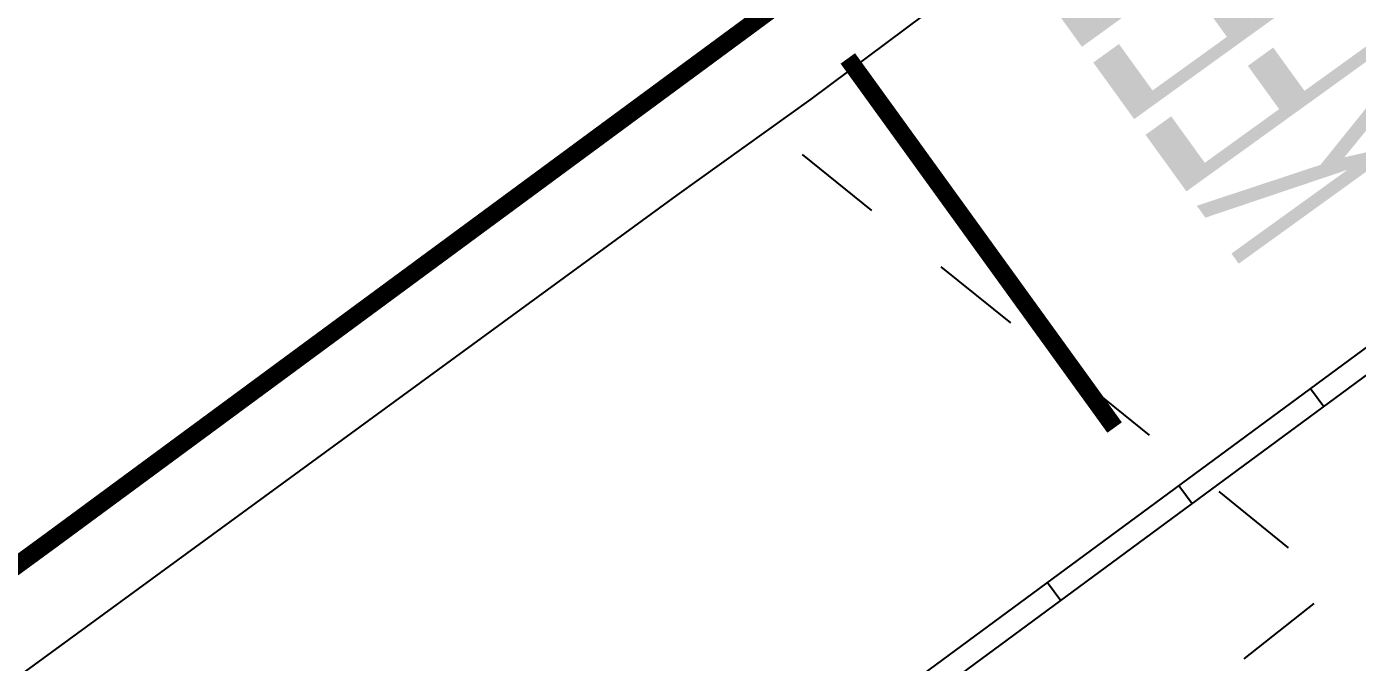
# Model space of a CAD drawing. Extents: x 421500 to 422711, y 436000 to 437000.
# Drawn here: x 422052.89 to 422060.33, y 436570.31 to 436573.87 of the extents above; entities that cross this region are included whole.
import ezdxf
from ezdxf.enums import TextEntityAlignment as Align

# ---------------------------------------------------------------- set-up
doc = ezdxf.new("R2010")
doc.units = 0
for name, pattern in [('10041', [9, 6, -3]), ('1060', [1, 1, 0]), ('716709-ExBase$0$BLIP', [1, 0.5, -0.5])]:
    doc.linetypes.add(name, pattern=pattern)
for name, color, linetype in [('716709-ExBase$0$XC-LCCCarriageway', 251, 'Continuous'), ('716709-ExBase$0$XC-LCCVerges', 251, '716709-ExBase$0$BLIP'), ('Lines', 1, 'Continuous'), ('Pr-Kerb', 2, 'Continuous'), ('Pr-KerbEdge', 8, 'Continuous')]:
    doc.layers.add(name, color=color, linetype=linetype)
doc.styles.add('White 1.6m Text Normal', font='RDMARKP.shx', dxfattribs={"height": 1.6})

msp = doc.modelspace()

# ---------------------------------------------------------------- linework, layer by layer
at = {"layer": '716709-ExBase$0$XC-LCCCarriageway', "flags": 128}
msp.add_lwpolyline([(422005.1364, 436528.3907), (422006.7154, 436531.2126), (422009.1021, 436534.8969), (422011.8935, 436538.2849), (422012.551, 436538.9632), (422014.3826, 436541.0063), (422015.0383, 436541.6618), (422016.3711, 436542.9497), (422024.0224, 436548.6725), (422031.6691, 436554.3792), (422039.8289, 436560.5132), (422048.6524, 436567.1649), (422056.5252, 436572.9217), (422057.2742, 436573.4601), (422061.695, 436576.7615), (422062.4316, 436577.3422), (422070.8766, 436583.8769), (422079.5151, 436590.8254), (422087.8346, 436597.7113), (422096.2581, 436604.9578), (422105.6008, 436613.3976), (422113.5751, 436620.8799)], dxfattribs=at)
msp.add_lwpolyline([(422005.1364, 436528.3907), (422006.7154, 436531.2126), (422009.1021, 436534.8969), (422011.8935, 436538.2849), (422012.551, 436538.9632), (422014.3826, 436541.0063), (422015.0383, 436541.6618), (422016.3711, 436542.9497), (422024.0224, 436548.6725), (422031.6691, 436554.3792), (422039.8289, 436560.5132), (422048.6524, 436567.1649), (422056.5252, 436572.9217), (422057.2742, 436573.4601), (422061.695, 436576.7615), (422062.4316, 436577.3422), (422070.8766, 436583.8769), (422079.5151, 436590.8254), (422087.8346, 436597.7113), (422096.2581, 436604.9578), (422105.6008, 436613.3976), (422113.5751, 436620.8799)], dxfattribs=at)
msp.add_lwpolyline([(422005.1364, 436528.3907), (422006.7154, 436531.2126), (422009.1021, 436534.8969), (422011.8935, 436538.2849), (422012.551, 436538.9632), (422014.3826, 436541.0063), (422015.0383, 436541.6618), (422016.3711, 436542.9497), (422024.0224, 436548.6725), (422031.6691, 436554.3792), (422039.8289, 436560.5132), (422048.6524, 436567.1649), (422056.5252, 436572.9217), (422057.2742, 436573.4601), (422061.695, 436576.7615), (422062.4316, 436577.3422), (422070.8766, 436583.8769), (422079.5151, 436590.8254), (422087.8346, 436597.7113), (422096.2581, 436604.9578), (422105.6008, 436613.3976), (422113.5751, 436620.8799)], dxfattribs=at)
at = {"layer": '716709-ExBase$0$XC-LCCVerges', "flags": 128}
msp.add_lwpolyline([(422057.2243, 436573.1505), (422060.2112, 436570.7318), (422052.7475, 436564.8268), (422044.8488, 436558.8765), (422037.6962, 436553.4166), (422030.6162, 436548.4137), (422022.0975, 436542.0906), (422015.6899, 436536.6306), (422015.0618, 436541.5226)], dxfattribs=at)
msp.add_lwpolyline([(422057.2243, 436573.1505), (422060.2112, 436570.7318), (422052.7475, 436564.8268), (422044.8488, 436558.8765), (422037.6962, 436553.4166), (422030.6162, 436548.4137), (422022.0975, 436542.0906), (422015.6899, 436536.6306), (422015.0618, 436541.5226)], dxfattribs=at)
at = {"layer": 'Lines', "linetype": '10041', "const_width": 0.1, "flags": 128}
msp.add_lwpolyline([(422138.6118, 436649.1157), (422108.5175, 436616.2973, -0.021753), (422101.7051, 436609.4881, -0.008127), (422086.8646, 436596.3289, -0.01839), (422080.4934, 436591.2565), (422053.018, 436570.9865, -0.005602), (422051.0047, 436569.5357), (422022.9215, 436549.7734, 0.012944), (422018.1932, 436546.2596)], format="xyb", dxfattribs=at)
at = {"layer": 'Lines', "linetype": '1060', "const_width": 0.1, "flags": 128}
msp.add_lwpolyline([(422057.4801, 436573.6881), (422058.973, 436571.6207)], dxfattribs=at)
at = {"layer": 'Pr-Kerb', "flags": 128}
msp.add_lwpolyline([(422039.622, 436486.1173), (422016.8777, 436501.1206, -0.052241), (422011.2409, 436505.7494), (422010.7347, 436506.2622, -0.404434), (422010.4497, 436534.0673, -0.049838), (422026.9382, 436548.3202), (422053.019, 436566.6734, 0.005602), (422055.0958, 436568.17), (422082.5713, 436588.44, 0.01839), (422089.1438, 436593.6728, 0.008127), (422104.0695, 436606.9074, 0.021753), (422111.0971, 436613.9318), (422145.3144, 436651.2463), (422166.4845, 436675.2427)], format="xyb", dxfattribs=at)
at = {"layer": 'Pr-KerbEdge'}
for p, q in [((422060.0695, 436571.8393), (422060.1437, 436571.7387)), ((422059.3332, 436571.2961), (422059.4074, 436571.1955)), ((422058.5969, 436570.7529), (422058.6711, 436570.6523))]:
    msp.add_line(p, q, dxfattribs=at)
at = {"layer": 'Pr-KerbEdge', "flags": 128}
msp.add_lwpolyline([(422039.6909, 436486.2216), (422016.9465, 436501.225, -0.052241), (422011.3298, 436505.8372), (422010.8236, 436506.35, -0.404434), (422010.5405, 436533.9813, -0.049838), (422027.0101, 436548.2179), (422053.0909, 436566.5712, 0.005602), (422055.17, 436568.0694), (422082.6455, 436588.3394, 0.01839), (422089.2252, 436593.5779, 0.008127), (422104.1539, 436606.8152, 0.021753), (422111.1892, 436613.8473), (422145.4073, 436651.1627), (422166.5782, 436675.16)], format="xyb", dxfattribs=at)
at = {"layer": 'Pr-KerbEdge'}
msp.add_arc((422086.9238, 436454.9562), 118.125, 133.732121, 133.732121, dxfattribs=at)

# ---------------------------------------------------------------- texts
at = {"layer": 'Lines', "style": 'White 1.6m Text Normal', "width": 0.35}
msp.add_text('KEEP', height=1.6, rotation=125.83467, dxfattribs=at).set_placement((422060.4155, 436574.2351), align=Align.CENTER)

doc.saveas('drawing.dxf')
